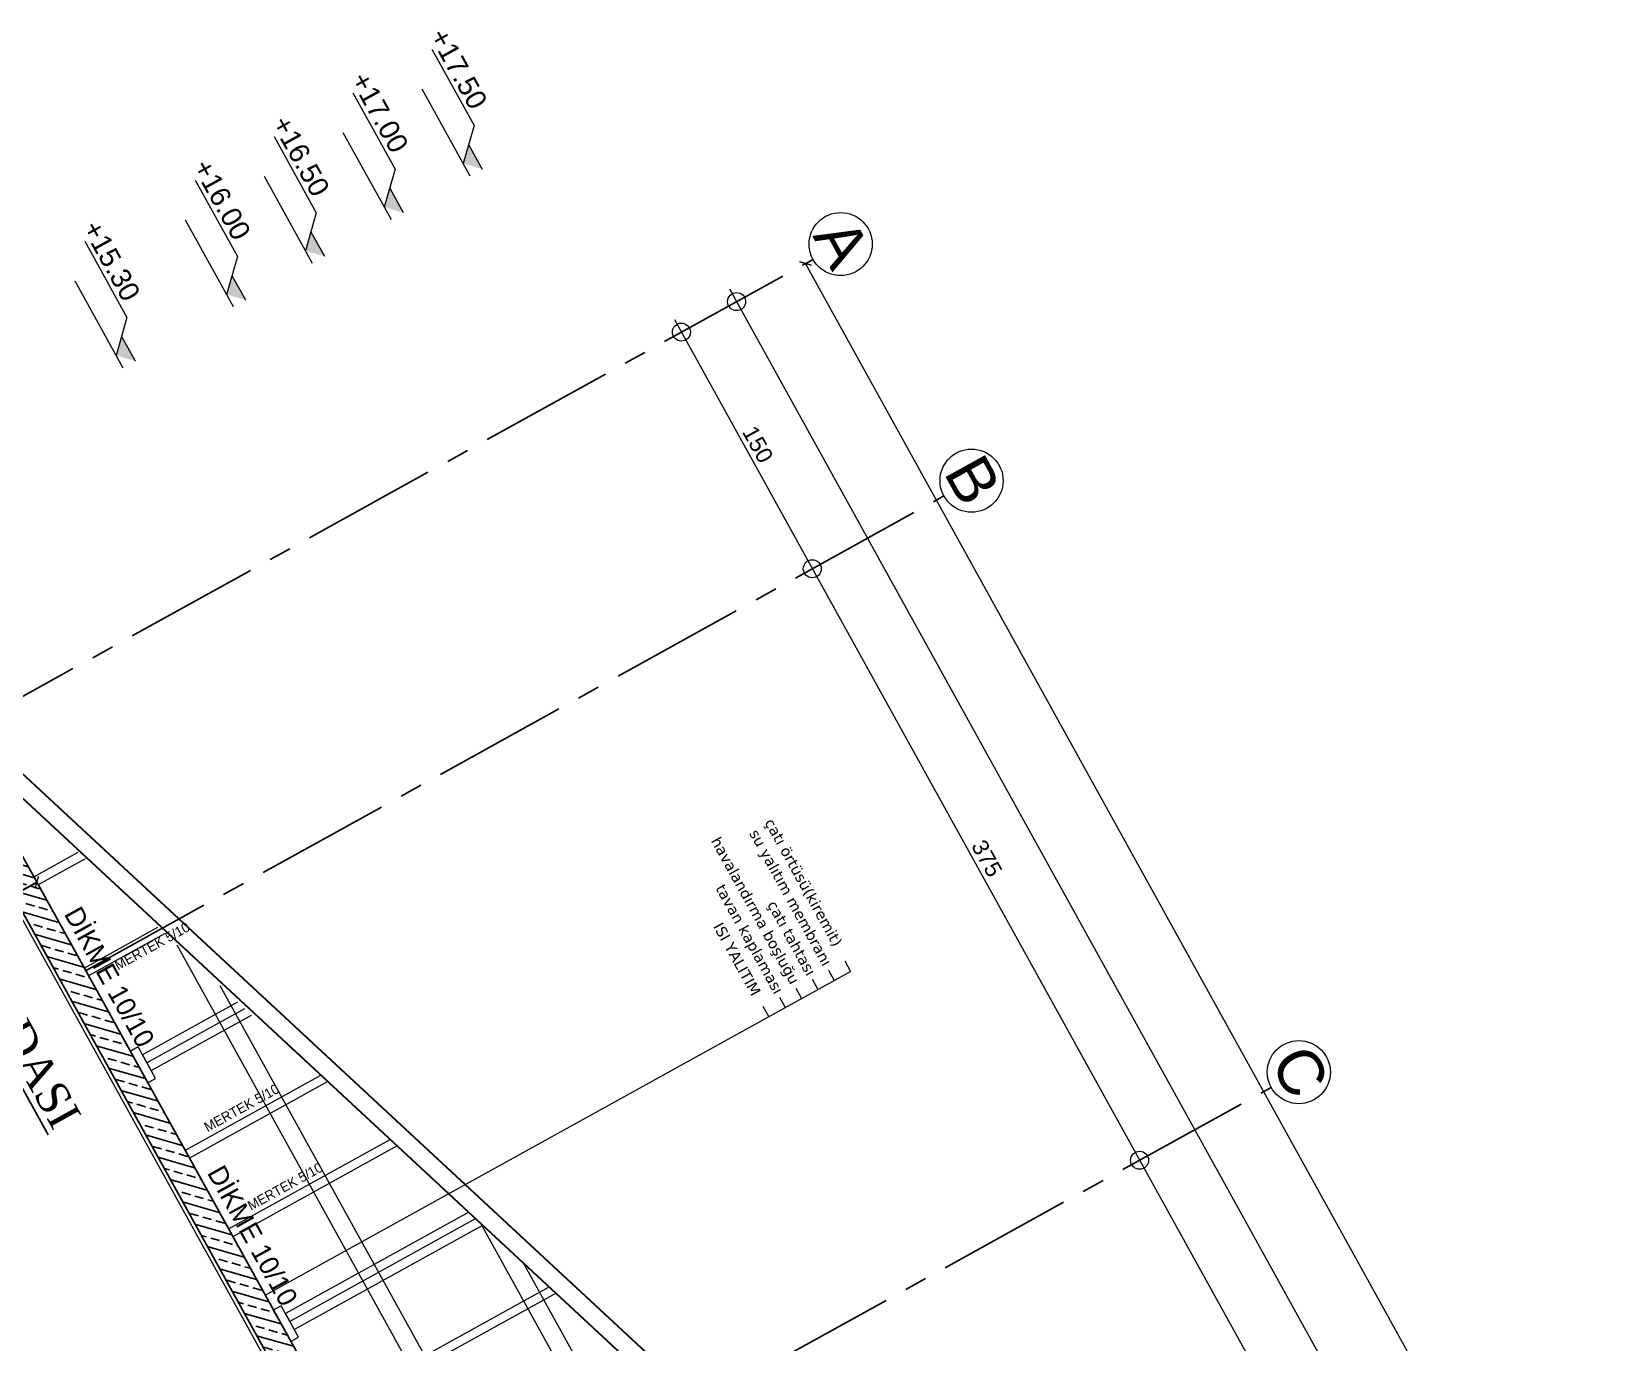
# Model space of a CAD drawing. Header units: millimetres. Extents: x 2232 to 85269, y -3593 to 5869.
# Drawn here: x 10350.2 to 10569.8, y -638.3 to -456.5 of the extents above; entities that cross this region are included whole.
import ezdxf

# ---------------------------------------------------------------- set-up
doc = ezdxf.new("R2010")
doc.units = ezdxf.units.MM
for name, pattern in [('CENTER2', [112.5, 75, -12.5, 12.5, -12.5]), ('DASHDOT2', [12.7, 6.35, -3.175, 0, -3.175]), ('DOTX2', [0.5, 0, -0.5])]:
    doc.linetypes.add(name, pattern=pattern)
for name, color, linetype in [("'YAZI", 7, 'Continuous'), ('GORUNUS', 125, 'Continuous'), ('Standart', 7, 'Continuous'), ('Yazi', 7, 'Continuous'), ('Ölçülendirme', 7, 'Continuous')]:
    doc.layers.add(name, color=color, linetype=linetype)
for name, color, linetype, lineweight in [('aks', 251, 'DASHDOT2', 35), ('DENIZLIK', 8, 'Continuous', 20), ('duvar', 232, 'Continuous', 30), ('iz', 1, 'DOTX2', 20), ('Kiris', 7, 'Continuous', 30), ('Mertek', 137, 'Continuous', 5), ('sıva iç', 21, 'Continuous', 0), ('yazı', 11, 'Continuous', 20), ('ölçü iç', 170, 'Continuous', 9), ('ÖLÇÜ İÇ', 7, 'Continuous', 9)]:
    doc.layers.add(name, color=color, linetype=linetype, lineweight=lineweight)
doc.styles.add('arial_1_18', font='arial.ttf', dxfattribs={"height": 0.2})
doc.styles.add('bergkamp', font='verdana.ttf')
doc.styles.get("Standard").update_dxf_attribs({"font": 'arial.ttf'})
doc.styles.add('Times roman', font='times.ttf')
doc.dimstyles.new('zulay iç ölçü', dxfattribs={"dimtxt": 10, "dimasz": 5, "dimexe": 0.18, "dimexo": 0, "dimgap": 2, "dimtad": 3, "dimdec": 0, "dimzin": 0, "dimdsep": 46, "dimtxsty": 'Standard', "dimblk": 'ARCHTICK', "dimcen": 0.09, "dimse1": 1, "dimse2": 1, "dimadec": 0, "dimazin": 0, "dimtfac": 1, "dimtdec": 0, "dimtix": 1, "dimtofl": 0, "dimtmove": 0, "dimatfit": 3, "dimldrblk": 'ARCHTICK', "dimfxl": 1, "dimtolj": 1, "dimtzin": 0, "dimarcsym": 0})

# ---------------------------------------------------------------- blocks, each defined once
blk = doc.blocks.new('dsafsdfd')
at = {"layer": 'yazı'}
blk.add_hatch(color=256, dxfattribs=at).paths.add_polyline_path([(0, 4.89), (-9.78, 4.89), (-4.89, 0)])
for p, q in [((-45.23, 9.78), (-14.67, 9.78)), ((-14.67, 9.78), (-4.89, 0)), ((-34.77, 0), (0, 0)), ((-9.78, 4.89), (0, 4.89))]:
    blk.add_line(p, q, dxfattribs=at)
blk = doc.blocks.new('IDE830Entity91')
at = {"layer": 'Standart', "linetype": 'Continuous', "lineweight": -3}
h = blk.add_hatch(dxfattribs=at)
h.set_pattern_fill('ANSI33', color=171, scale=40, style=0)
h.set_pattern_definition([(45, (0, 0), (-7.07107, 7.07107), []), (45, (7.071, 0), (-7.07107, 7.07107), [5, -2.5])])
h.paths.add_polyline_path([(525, 1335), (25, 1335), (25, 1350), (525, 1350)])
blk = doc.blocks.new('IDE830Entity273')
at = {"layer": 'Standart', "color": 159, "linetype": 'Continuous', "lineweight": -3}
blk.add_lwpolyline([(525, 1335), (25, 1335)], dxfattribs=at)
blk = doc.blocks.new('IDE830Entity293')
at = {"layer": 'Standart', "color": 159, "linetype": 'Continuous', "lineweight": -3}
blk.add_lwpolyline([(-30, 1350), (3260, 1350)], dxfattribs=at)
blk = doc.blocks.new('tyutyu')
at = {"layer": 'Standart'}
for name in ['IDE830Entity293', 'IDE830Entity91', 'IDE830Entity273']:
    blk.add_blockref(name, (1027426.49, -397512.03), dxfattribs=at)
blk = doc.blocks.new('_ArchTick')
at = {"color": 0, "linetype": 'ByBlock', "const_width": 0.15}
blk.add_lwpolyline([(-0.5, -0.5), (0.5, 0.5)], dxfattribs=at)
blk = doc.blocks.new('*D2438')
at = {"layer": 'Defpoints', "color": 0, "transparency": 16777216}
for p in [(661246.19, -126478.54), (661246.19, -126778.54), (661246.19, -126778.54)]:
    blk.add_point(p, dxfattribs=at)
at = {"layer": 'ÖLÇÜ İÇ', "color": 0, "lineweight": -2, "transparency": 16777216}
blk.add_line((661246.19, -126478.54), (661246.19, -126778.54), dxfattribs=at)
at = {"layer": 'ÖLÇÜ İÇ', "color": 0, "lineweight": -2, "transparency": 16777216, "xscale": 5, "yscale": 5, "zscale": 5}
for p, rotation in [((661246.19, -126478.54), 90), ((661246.19, -126778.54), 270)]:
    blk.add_blockref('_ArchTick', p, dxfattribs=dict(at, rotation=rotation))
at = {"layer": 'ÖLÇÜ İÇ', "color": 0, "transparency": 16777216, "insert": (661239.19, -126628.54), "char_height": 10, "attachment_point": 5, "rotation": 90}
blk.add_mtext('\\A1;300', dxfattribs=at)
blk = doc.blocks.new('IDE242Entity1386')
at = {"layer": 'Ölçülendirme', "color": 1, "linetype": 'Continuous', "lineweight": 5}
for points in [[(-8, 2693), (3268, 2693)], [(-8, 2658), (3268, 2658)]]:
    blk.add_lwpolyline(points, dxfattribs=at)
for centre in [(0, 2693), (0, 2658), (150, 2658), (525, 2658)]:
    blk.add_circle(centre, 5, dxfattribs=at)
at = {"layer": 'Ölçülendirme', "color": 1, "linetype": 'Continuous', "lineweight": 5, "style": 'arial_1_18'}
for s, p in [('150', (64.51, 2660.5)), ('375', (327.01, 2660.5))]:
    blk.add_text(s, height=9, dxfattribs=at).set_placement(p)
blk = doc.blocks.new('*D2485')
at = {"layer": 'Defpoints', "color": 0, "transparency": 16777216}
for p in [(1236851.19, -408550.18), (1236851.19, -408550.18), (1241581.19, -408550.18)]:
    blk.add_point(p, dxfattribs=at)
at = {"layer": 'ÖLÇÜ İÇ', "color": 0, "lineweight": -2, "transparency": 16777216}
blk.add_line((1241581.19, -408550.18), (1236851.19, -408550.18), dxfattribs=at)
at = {"layer": 'ÖLÇÜ İÇ', "color": 0, "lineweight": -2, "transparency": 16777216, "xscale": 5, "yscale": 5, "zscale": 5, "rotation": 180}
blk.add_blockref('_ArchTick', (1236851.19, -408550.18), dxfattribs=at)
at = {"layer": 'ÖLÇÜ İÇ', "color": 0, "lineweight": -2, "transparency": 16777216, "xscale": 5, "yscale": 5, "zscale": 5}
blk.add_blockref('_ArchTick', (1241581.19, -408550.18), dxfattribs=at)
at = {"layer": 'ÖLÇÜ İÇ', "color": 0, "transparency": 16777216, "insert": (1239216.19, -408543.18), "char_height": 10, "attachment_point": 5}
blk.add_mtext('\\A1;4730', dxfattribs=at)
blk = doc.blocks.new('DFGFDGHN')
at = {"layer": 'ÖLÇÜ İÇ'}
dim = blk.add_linear_dim(base=(661246.19, -126778.54), p1=(661246.19, -126478.54), p2=(661246.19, -126778.54), angle=90, dimstyle='zulay iç ölçü', dxfattribs=at)
dim.commit()
dim.dimension.update_dxf_attribs({"geometry": '*D2438', "text_midpoint": (661239.19, -126628.54)})
blk = doc.blocks.new('TTRYRTY')
at = {"layer": 'aks', "color": 251, "linetype": 'CENTER2', "lineweight": -3}
for points in [[(1236851.19, -409089.54), (1236851.19, -408545.43)], [(1237001.19, -409089.54), (1237001.19, -408545.43)], [(1237376.19, -409089.54), (1237376.19, -408545.43)]]:
    blk.add_lwpolyline(points, dxfattribs=at)
at = {"layer": 'aks', "color": 30, "linetype": 'Continuous', "lineweight": 5}
for centre in [(1236851.19, -408527.93), (1237001.19, -408527.93), (1237376.19, -408527.93)]:
    blk.add_circle(centre, 17.5, dxfattribs=at)
at = {"layer": 'DENIZLIK'}
for p, q in [((1237226.34, -408966.74, 1163.75), (1237226.34, -409084.57, 1163.75)), ((1237062.31, -409022.64, 1163.75), (1237062.31, -409084.57, 1163.75))]:
    blk.add_line(p, q, dxfattribs=at)
at = {"layer": 'DENIZLIK', "elevation": 1163.75}
for points in [[(1237221.34, -408968.39), (1237221.34, -409084.57), (1237231.34, -409084.57), (1237231.34, -408965.1)], [(1237057.31, -409024.24), (1237057.31, -409084.57), (1237067.31, -409084.57), (1237067.31, -409021.04)]]:
    blk.add_lwpolyline(points, dxfattribs=at)
for points in [[(1237072.31, -409084.57), (1237052.31, -409084.57), (1237052.31, -409089.57), (1237072.31, -409089.57)], [(1237236.34, -409084.57), (1237216.34, -409084.57), (1237216.34, -409089.57), (1237236.34, -409089.57)]]:
    blk.add_lwpolyline(points, close=True, dxfattribs=at)
at = {"layer": 'GORUNUS', "lineweight": 30}
for points in [[(1236821.19, -409089.54), (1237582.62, -408839.31), (1240849.76, -408839.31), (1241611.19, -409089.54)], [(1236853.22, -409089.54), (1237584.22, -408849.31), (1240848.16, -408849.31), (1241579.16, -409089.54)]]:
    blk.add_lwpolyline(points, dxfattribs=at)
at = {"layer": 'iz', "ltscale": 50}
blk.add_line((1241581.19, -409089.54), (1236851.19, -409089.54), dxfattribs=at)
at = {"layer": 'Mertek'}
for points, elevation in [([(1237279.13, -409089.54), (1237279.13, -408949.37)], 1794.87), ([(1237284.13, -408947.72), (1237284.13, -409089.54)], 1794.87), ([(1237164.92, -409089.54), (1237164.92, -408986.96)], 1794.87), ([(1237169.92, -408985.31), (1237169.92, -409089.54)], 1794.87), ([(1237115.1, -409089.54), (1237115.1, -409003.36)], 1794.87), ([(1237120.1, -409001.71), (1237120.1, -409089.54)], 1794.87), ([(1237004.51, -409041.26), (1237004.51, -409089.54)], 532.63), ([(1236999.51, -409089.54), (1236999.51, -409042.86)], 532.63), ([(1236941.72, -409089.54), (1236941.72, -409061.3)], -98.49), ([(1236946.72, -409059.7), (1236946.72, -409089.54)], -98.49)]:
    blk.add_lwpolyline(points, dxfattribs=dict(at, elevation=elevation))
at = {"layer": 'sıva iç', "elevation": 1163.75}
for points in [[(1237260.1, -408955.63), (1240091.19, -408955.63)], [(1237229.71, -408965.63), (1240091.19, -408965.63)], [(1237044.44, -409028.35), (1240091.19, -409028.35)], [(1237013.19, -409038.35), (1240091.19, -409038.35)]]:
    blk.add_lwpolyline(points, dxfattribs=at)
at = {"layer": 'sıva iç'}
blk.add_lwpolyline([(1237254.19, -409106.54), (1236878.19, -409106.54), (1236878.19, -409141.54), (1236873.19, -409141.54), (1236873.19, -409387.54), (1237254.19, -409387.54)], close=True, dxfattribs=at)
at = {"layer": 'yazı'}
for p, q in [((1237200.33, -408718.4, 0.38), (1237206.95, -408718.4, 0.38)), ((1237206.95, -409089.54), (1237206.95, -408718.4, 0.38)), ((1237200.33, -408728.78, 0.38), (1237206.95, -408728.78, 0.38)), ((1237200.33, -408739.16, 0.38), (1237206.95, -408739.16, 0.38)), ((1237200.33, -408749.54, 0.38), (1237206.95, -408749.54, 0.38)), ((1237200.33, -408759.92, 0.38), (1237206.95, -408759.92, 0.38)), ((1237200.33, -408770.3, 0.38), (1237206.95, -408770.3, 0.38))]:
    blk.add_line(p, q, dxfattribs=at)
at = {"layer": 'duvar', "xscale": 1.584000000031665, "yscale": 1.584000000031665, "zscale": 1.584000000031665}
for p in [(1236718.48, -408689.54), (1236718.48, -408739.54), (1236718.48, -408789.54), (1236718.48, -408839.54), (1236718.48, -408909.54)]:
    blk.add_blockref('dsafsdfd', p, dxfattribs=at)
at = {"layer": 'Kiris'}
blk.add_blockref('tyutyu', (209424.7, -12927.52), dxfattribs=at)
at = {"layer": 'Standart'}
blk.add_blockref('IDE242Entity1386', (1236851.19, -411286.87), dxfattribs=at)
at = {"layer": 'ölçü iç', "lineweight": 30}
blk.add_blockref('DFGFDGHN', (575699.03, -282611), dxfattribs=at)
at = {"layer": "'YAZI", "char_height": 4.8, "attachment_point": 1, "rotation": 90}
for insert in [(1237004.4, -409084.69, 2110.22), (1237106.96, -409084.69, 2110.22), (1237156.78, -409084.69, 2110.22)]:
    blk.add_mtext_dynamic_manual_height_columns('\\A1;\\pxqc;{\\fBahnschrift SemiLight|b0|i0|c162|p34;\\H1.125x;MERTEK 5/10}', width=68.0577, gutter_width=25, heights=[0], dxfattribs=dict(at, insert=insert))
at = {"layer": "'YAZI", "char_height": 9.6, "attachment_point": 3}
for insert in [(1237078.72, -409074.18, 1163.75), (1237242.75, -409074.18, 1163.75)]:
    blk.add_mtext_dynamic_manual_height_columns('\\A1;\\pxqc;{\\fBahnschrift SemiLight|b0|i0|c162|p34;\\H1.125x;DİKME 10/10}', width=136.1154, gutter_width=50, heights=[0], dxfattribs=dict(at, insert=insert))
at = {"layer": 'aks', "color": 1, "linetype": 'Continuous', "lineweight": 5, "style": 'arial_1_18'}
for s, p in [('A', (1236839.55, -408539.56)), ('B', (1236989.55, -408539.56)), ('C', (1237363.59, -408539.56))]:
    blk.add_text(s, height=25, dxfattribs=at).set_placement(p)
at = {"layer": 'Yazi', "style": 'Times roman'}
blk.add_text('%%UÇ.ODASI', height=17.991, dxfattribs=at).set_placement((1236962.83, -409148.2))
at = {"layer": 'yazı'}
for s, p in [('+17.50', (1236639.47, -408671.8)), ('+17.00', (1236639.47, -408721.8)), ('+16.50', (1236639.47, -408771.8)), ('+16.00', (1236639.47, -408821.8)), ('+15.30', (1236639.47, -408891.8))]:
    blk.add_text(s, height=11.137, dxfattribs=at).set_placement(p)
at = {"layer": 'yazı', "style": 'bergkamp'}
for s, p in [('çatı örtüsü(kiremit)', (1237111.38, -408720.31, 0.38)), ('su yalıtım membranı', (1237112.5, -408730.69, 0.38)), ('çatı tahtası', (1237151.95, -408741.08, 0.38)), ('havalandırma boşluğu', (1237105.92, -408751.3, 0.38)), ('tavan kaplaması ', (1237130.08, -408761.77, 0.38)), ('ISI YALITIM', (1237148.05, -408773.18, 0.38))]:
    blk.add_text(s, height=6, dxfattribs=at).set_placement(p)
at = {"layer": 'ÖLÇÜ İÇ', "color": 1}
dim = blk.add_linear_dim(base=(1236851.19, -408550.18), p1=(1241581.19, -408550.18), p2=(1236851.19, -408550.18), dimstyle='zulay iç ölçü', dxfattribs=at)
dim.commit()
dim.dimension.update_dxf_attribs({"geometry": '*D2485', "text_midpoint": (1239216.19, -408543.18)})
blk = doc.blocks.new('GGGGG')
at = {"layer": 'sıva iç', "rotation": 298.9508757840127}
blk.add_blockref('TTRYRTY', (914553.93, 843877.26), dxfattribs=at)

msp = doc.modelspace()

# ---------------------------------------------------------------- block references
at = {"layer": 'ÖLÇÜ İÇ', "xscale": 0.25, "yscale": 0.25, "zscale": 0.25}
msp.add_blockref('GGGGG', (-278484.47, 108554.7), dxfattribs=at)

doc.saveas('drawing.dxf')
